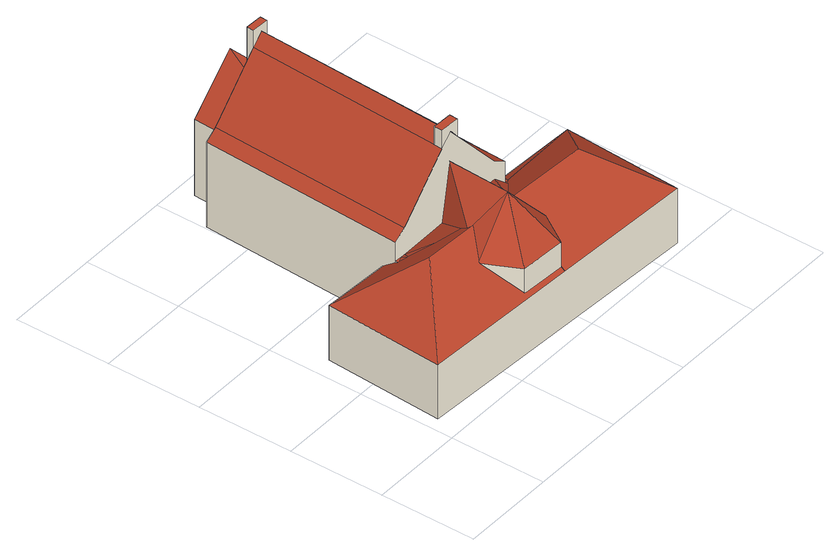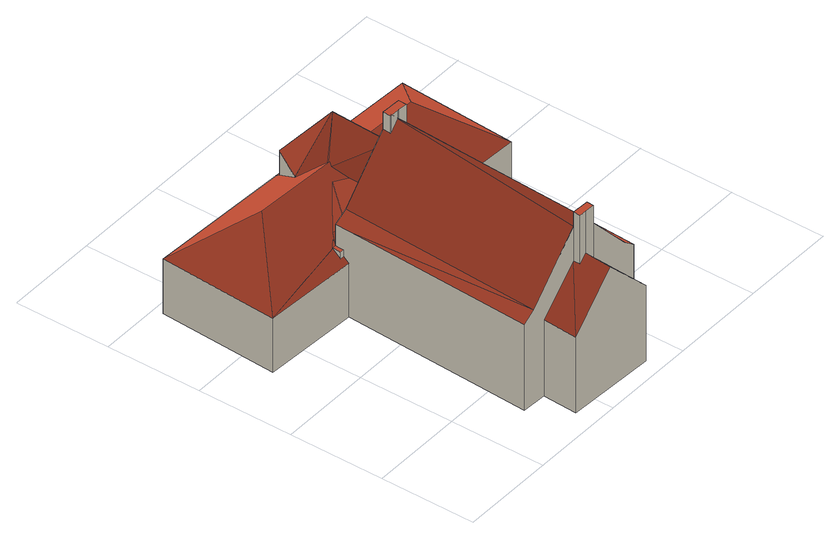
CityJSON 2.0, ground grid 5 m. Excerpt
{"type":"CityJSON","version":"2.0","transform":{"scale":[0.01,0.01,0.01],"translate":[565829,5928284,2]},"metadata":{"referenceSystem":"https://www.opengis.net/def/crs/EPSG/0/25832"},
"CityObjects":{
"building1":{"type":"Building","attributes":{"Grundfläche 2D":"183.187731","Grundhöhe NN":"2.177"},"children":["building1-1","building1-2"],"geometry":[{"type":"Solid","lod":"3","boundaries":[[[[0,1,2,3]],[[4,1,0]],[[5,6,4,0]],[[7,8,0,3]],[[9,10,0,8]],[[11,0,10,12,13]],[[0,11,14,15]],[[16,5,0,15,17]],[[18,19,20]],[[20,21,22,18]],[[23,24,25,26,27]],[[20,19,26,25]],[[24,28,29,30,25]],[[31,32,33,34]],[[35,36,34,37]],[[36,31,34]],[[38,39,37,40]],[[39,35,37]],[[5,33,32,6]],[[16,22,21,5]],[[41,42,43,44,45,46]],[[44,47,48,49,50,45]],[[47,51,52,53,54,49,48]],[[55,56,57,58,52,59,60]],[[54,53,52,58,57]],[[60,61,62,55]],[[63,55,62]],[[64,65,66,67,68]],[[67,69,68]],[[26,19,18,22,16,17,70,71,68,69,72,27]],[[68,71,73]],[[31,36,35,39,38,74,75,76,77,4,6,32]],[[78,77,76]],[[79,80,81,82,83,2,1,4,77,78]],[[80,84,81]],[[17,15,14,11,13,12,85,84,80,73,71,70]],[[86,87,88,89,90]],[[87,86,91,92,88]],[[93,94,88,92,91]],[[95,94,93]],[[83,3,2]],[[83,82,81,8,7,3]],[[85,10,9,8,81,84]],[[12,10,85]],[[72,69,24,23,27]],[[29,28,24,69,67,66]],[[66,65,30,29]],[[38,40,74]],[[42,40,37,34,33,5,21,20,25,61,60,59,52,51,47,44,43]],[[65,64,96,97,63,62,61,25,30]],[[55,63,97,98,95,93,91,86,90,99,100,101,46,45,50,49,54,57,56]],[[75,74,40,42,41,46,101,102]],[[64,68,103,96]],[[76,75,102,104]],[[78,76,104,105]],[[73,80,79,78,105,106]],[[68,73,106,103]],[[94,95,98,107]],[[89,88,94,107,108]],[[90,89,108,99]],[[101,100,99,108,107,98,97,96,103,106,105,104,102]]]],"semantics":{"surfaces":[{"type":"RoofSurface"},{"type":"WallSurface"},{"type":"GroundSurface"}],"values":[[0,0,0,0,0,0,0,0,0,0,0,0,0,0,0,0,0,0,0,0,0,0,0,0,0,0,0,0,0,0,0,0,0,0,0,0,0,0,0,0,1,1,1,1,1,1,1,1,1,1,1,1,1,1,1,1,1,1,1,1,2]]}}]},
"building1-1":{"type":"BuildingInstallation","parents":["building1"],"geometry":[{"type":"MultiSurface","lod":"3","boundaries":[[[109,110,111,112,113,114,115,116]],[[114,113,49,86,91,93,57]],[[117,115,114,57,93]],[[117,118,92,109,116,115]],[[110,109,92,119]],[[119,87,120,112,111,110]],[[86,49,113,112,120]]],"semantics":{"surfaces":[{"type":"RoofSurface"},{"type":"WallSurface"}],"values":[0,1,1,1,1,1,1]}}]},
"building1-2":{"type":"BuildingInstallation","parents":["building1"],"geometry":[{"type":"MultiSurface","lod":"3","boundaries":[[[121,122,123,124,125,126,127,128,129,130,131,132]],[[47,51,52,59,129,128,127,126]],[[59,133,130,129]],[[131,130,133,134]],[[132,131,134,58]],[[121,132,58,53]],[[122,121,53,135]],[[123,122,135,136]],[[136,137,48,125,124,123]],[[48,47,126,125]]],"semantics":{"surfaces":[{"type":"RoofSurface"},{"type":"WallSurface"}],"values":[0,1,1,1,1,1,1,1,1,1]}}]}
},
"vertices":[
[808,313,723],[588,303,478],[586,297,474],[675,120,474],[685,410,566],[823,645,723],[673,431,550],[693,118,474],[917,106,474],[919,108,474],[1022,272,474],[940,384,557],[1020,276,475],[948,374,550],[938,387,559],[936,390,561],[943,412,553],[933,396,566],[992,454,518],[1163,585,409],[1123,630,438],[829,645,415],[908,483,500],[1202,616,384],[1215,627,376],[1194,627,376],[1183,610,388],[1186,603,394],[1215,629,376],[1218,673,376],[1197,673,376],[591,546,464],[696,485,507],[770,647,410],[519,660,390],[494,626,406],[500,624,407],[496,661,388],[460,650,388],[467,650,388],[460,663,388],[464,737,493],[460,663,493],[496,661,520],[519,660,537],[570,1735,537],[513,1738,493],[770,647,824],[773,691,825],[827,1722,828],[645,1732,621],[823,645,880],[829,645,886],[831,688,886],[880,1720,886],[1181,1705,537],[1116,1708,613],[918,1718,842],[832,688,884],[875,642,830],[1123,630,537],[1194,627,493],[1198,702,493],[1247,1702,493],[1198,702,316],[1197,673,339],[1218,673,338],[1215,629,373],[1705,677,321],[1215,627,374],[950,395,566],[1385,370,566],[1202,616,383],[1671,46,321],[460,663,379],[464,737,321],[105,755,321],[393,426,566],[69,129,321],[674,98,321],[916,85,321],[917,106,337],[693,118,338],[675,120,338],[919,108,339],[1022,272,473],[827,1722,635],[841,1759,646],[893,1903,690],[654,1914,440],[645,1732,440],[880,1720,690],[883,1757,690],[918,1718,650],[1125,1891,440],[1116,1708,440],[1198,702,18],[1247,1702,18],[1116,1708,18],[645,1732,18],[570,1735,18],[513,1738,18],[464,737,18],[1705,677,18],[105,755,18],[69,129,18],[1671,46,18],[1125,1891,18],[654,1914,18],
[883,1757,922],[882,1757,922],[841,1759,922],[829,1759,922],[827,1722,922],[918,1718,922],[919,1755,922],[913,1755,922],[919,1755,651],[913,1755,658],[882,1757,690],[829,1759,634],
[831,688,926],[826,688,926],[825,688,926],[823,688,926],[773,691,926],[770,647,926],[823,645,926],[829,645,926],[875,642,926],[878,686,926],[877,686,926],[832,688,926],[878,686,830],[877,686,831],[826,688,880],[825,688,880],[823,688,878]
]}
